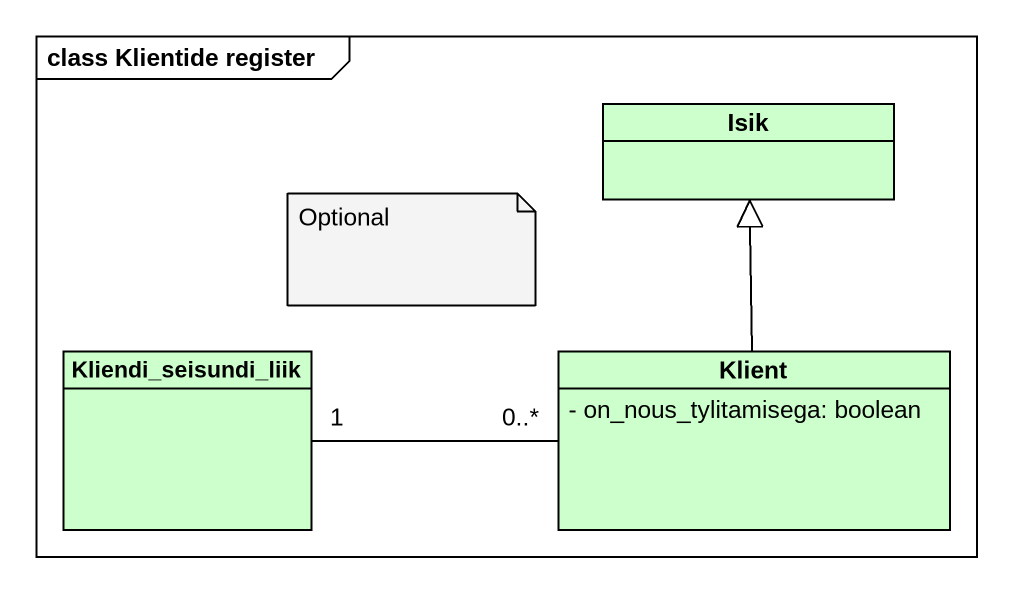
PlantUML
@startuml
mainframe class Klientide register
hide circle
hide empty members
skinparam classAttributeIconSize 0
class Isik #CCFFCC
class Kliendi_seisundi_liik #CCFFCC
class Klient #CCFFCC {
  - on_nous_tylitamisega: boolean
}
Kliendi_seisundi_liik "1" -right- "0..*" Klient
Klient -up-|> Isik
note as N1
  Optional
end note
@enduml
